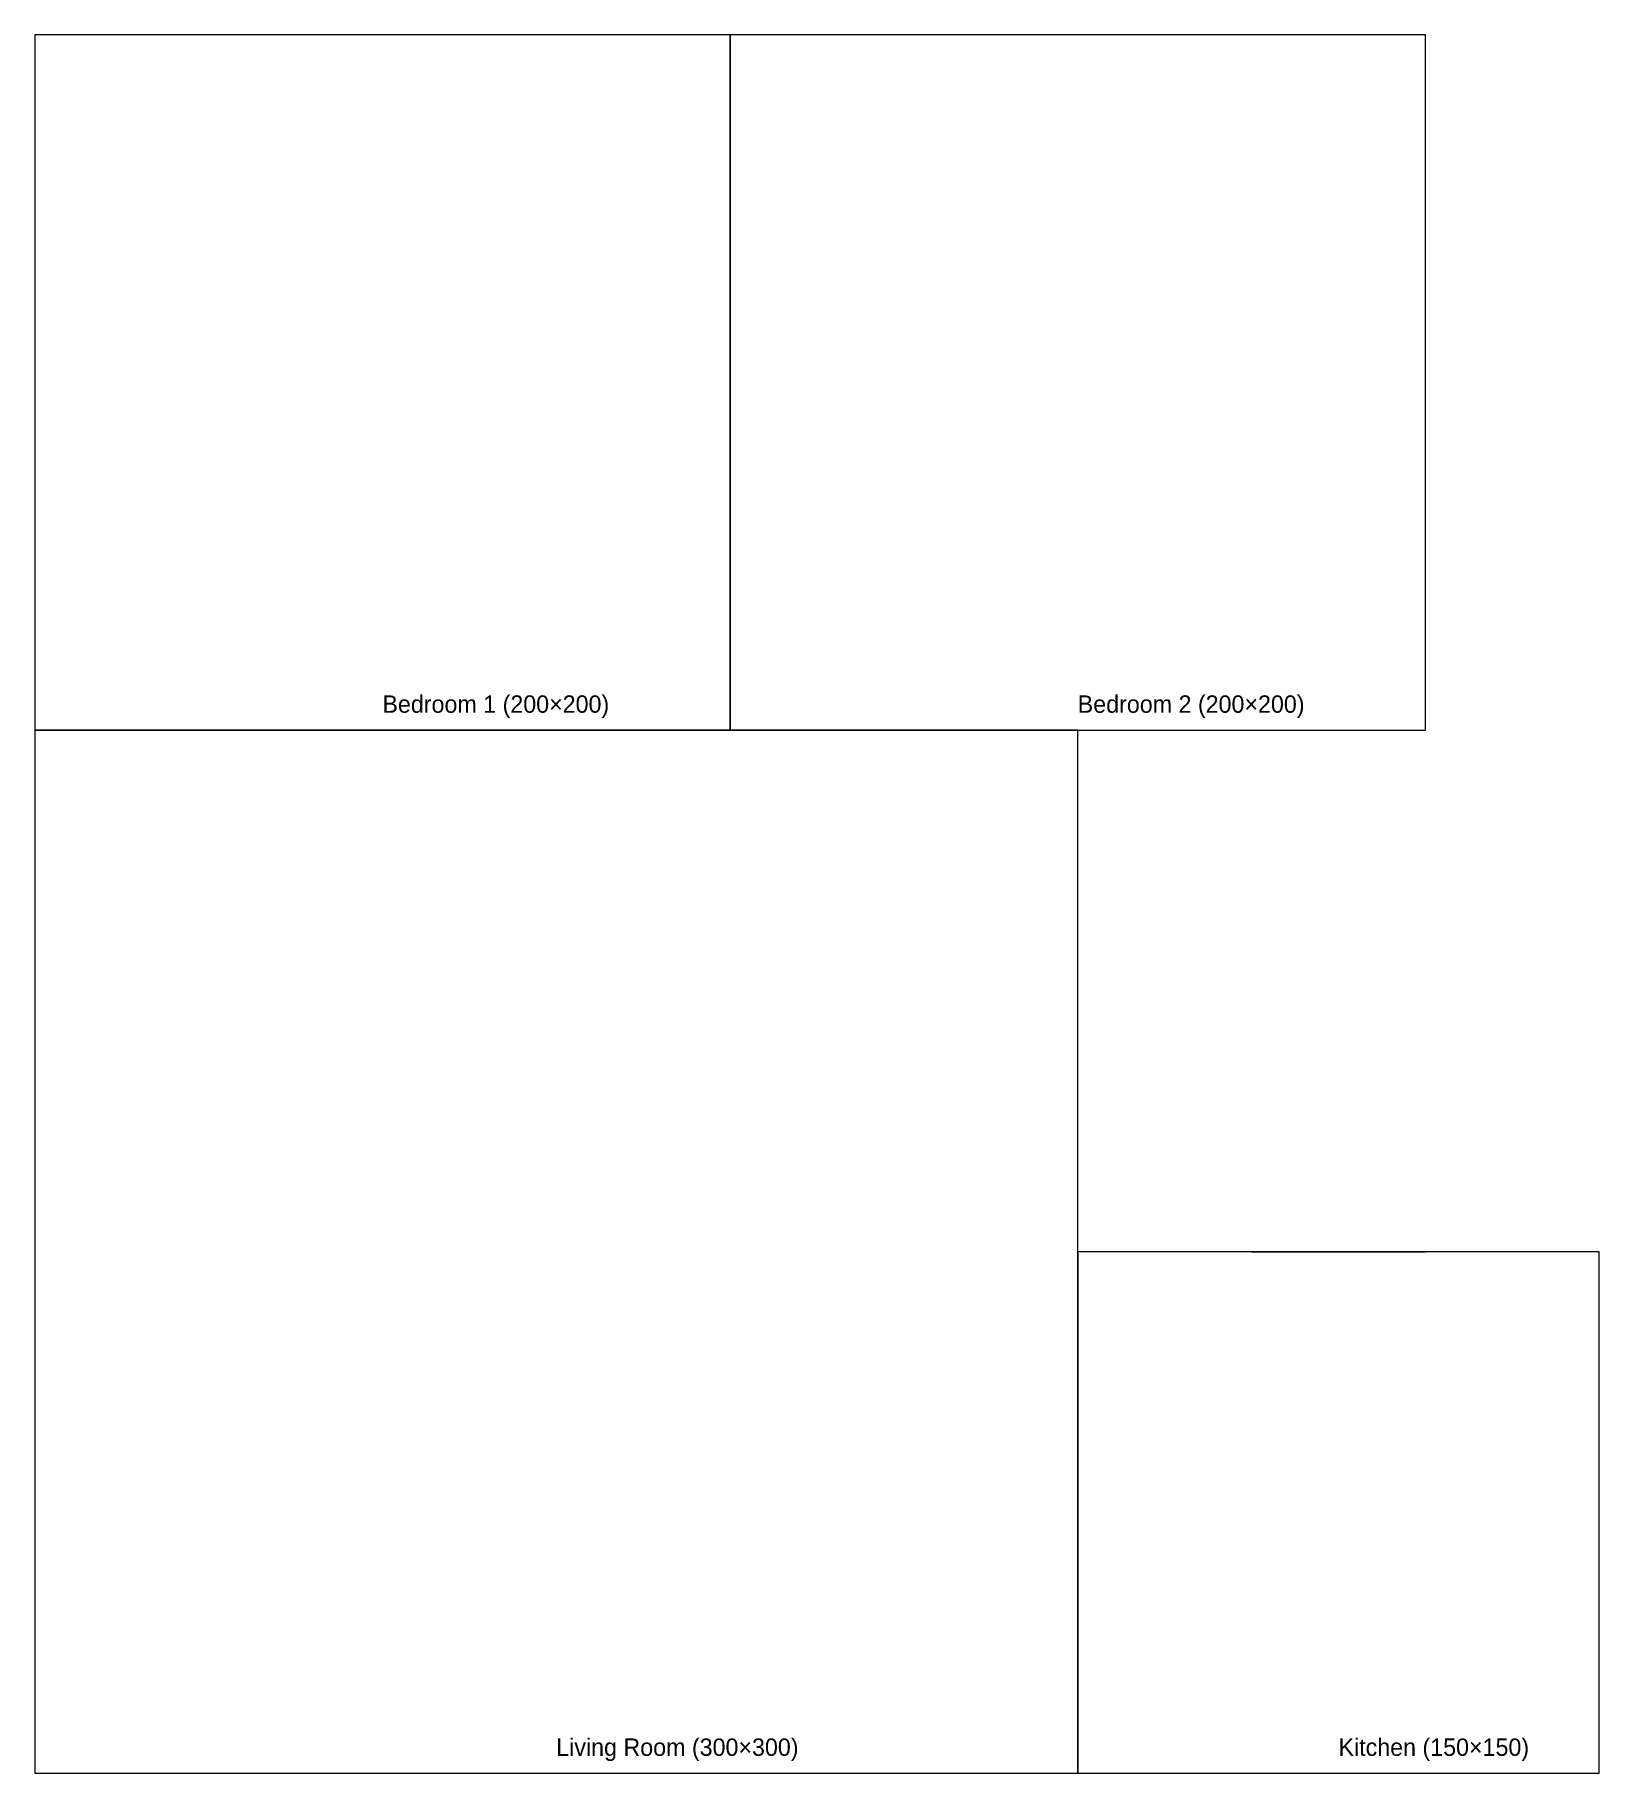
# Model space of a CAD drawing. Header units: metres. Extents: x 0 to 450, y 0 to 500.
import ezdxf

# ---------------------------------------------------------------- set-up
doc = ezdxf.new("R2010")
doc.units = ezdxf.units.M
for name, color, linetype in [('DOORS', 5, 'Continuous'), ('ROOMS', 1, 'Continuous'), ('TEXT', 2, 'Continuous'), ('WINDOWS', 6, 'Continuous')]:
    doc.layers.add(name, color=color, linetype=linetype)

msp = doc.modelspace()

# ---------------------------------------------------------------- linework, layer by layer
at = {"layer": 'DOORS', "lineweight": 5}
for p, q in [((200, 385), (200, 415)), ((200, 385), (200, 415)), ((300, 125), (300, 175)), ((300, 50), (300, 100)), ((135, 0), (165, 0))]:
    msp.add_line(p, q, dxfattribs=at)
at = {"layer": 'ROOMS', "lineweight": 5}
for points in [[(0, 300), (200, 300), (200, 500), (0, 500)], [(200, 300), (400, 300), (400, 500), (200, 500)], [(0, 0), (300, 0), (300, 300), (0, 300)], [(300, 0), (450, 0), (450, 150), (300, 150)]]:
    msp.add_lwpolyline(points, close=True, dxfattribs=at)
at = {"layer": 'WINDOWS', "lineweight": 5}
msp.add_line((350, 150), (400, 150), dxfattribs=at)

# ---------------------------------------------------------------- texts
at = {"layer": 'TEXT'}
for s, p in [('Bedroom 1 (200×200)', (100, 305)), ('Bedroom 2 (200×200)', (300, 305)), ('Living Room (300×300)', (150, 5)), ('Kitchen (150×150)', (375, 5))]:
    msp.add_text(s, height=5, dxfattribs=at).set_placement(p)

doc.saveas('drawing.dxf')
